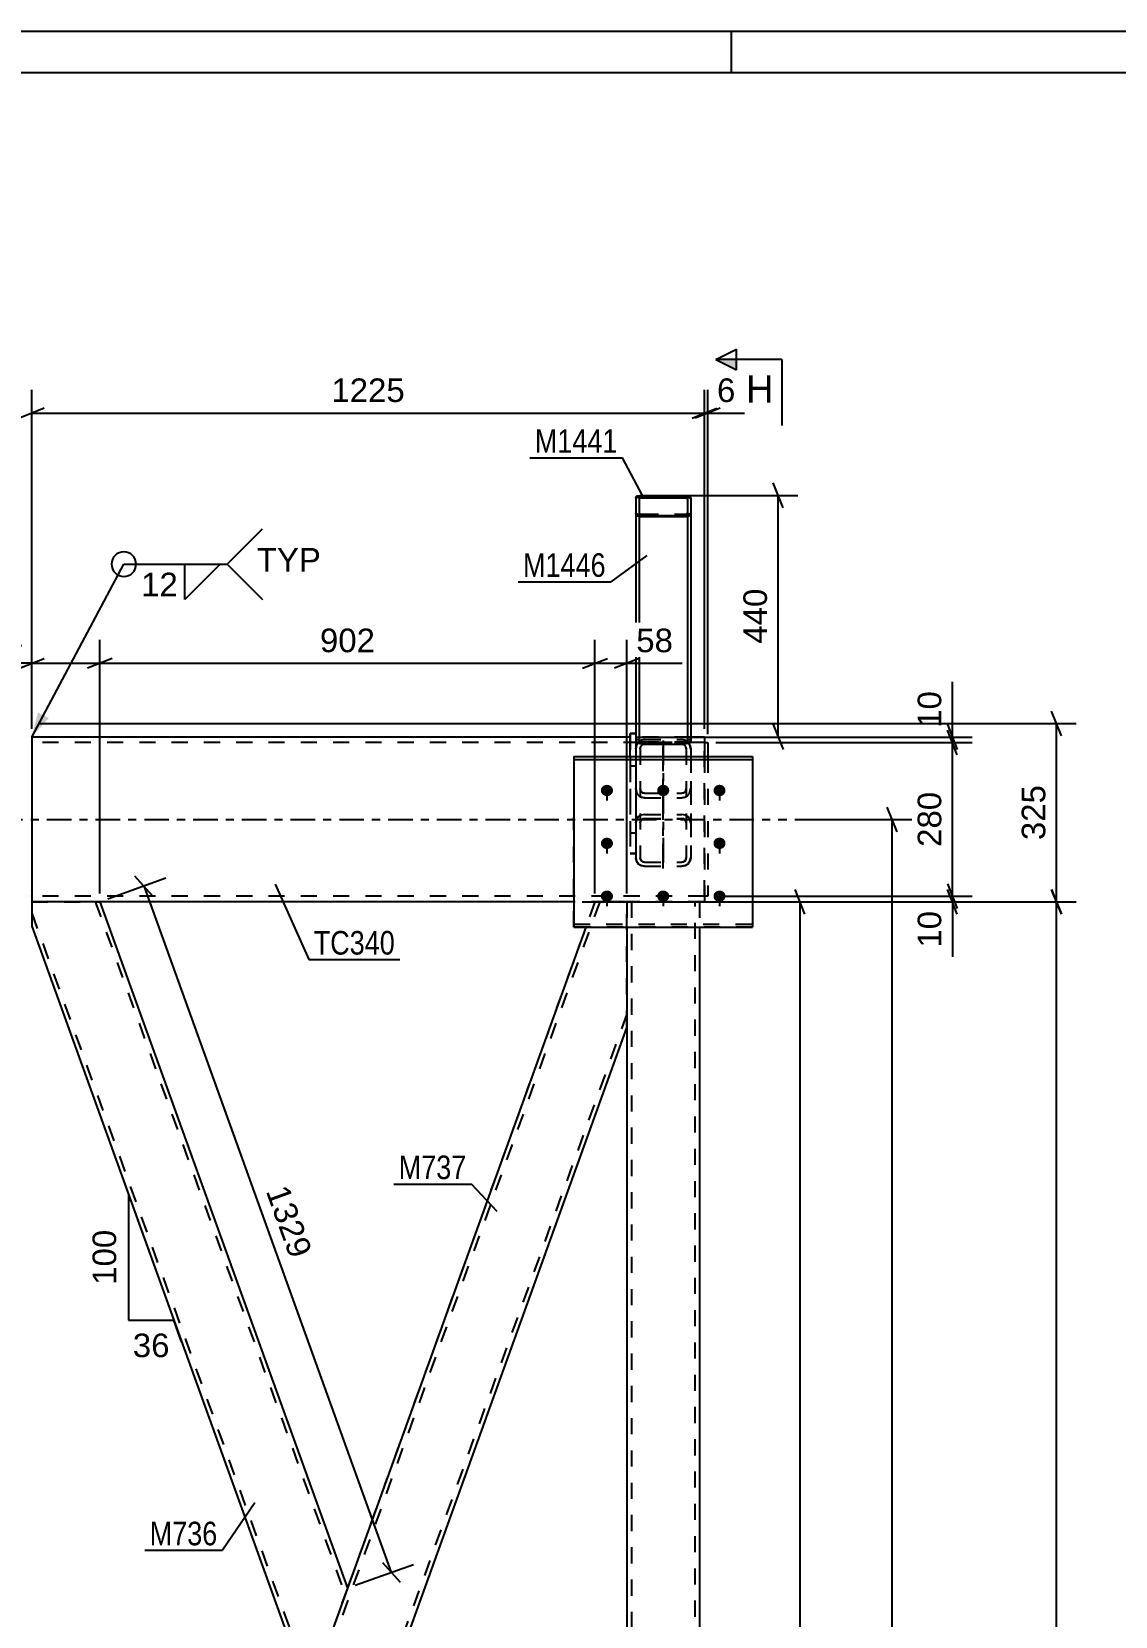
# Model space of a CAD drawing. Header units: millimetres. Extents: x -384 to 457, y -61 to 533.
# Drawn here: x -257.8 to -126.2, y 340.6 to 533 of the extents above; entities that cross this region are included whole.
import ezdxf

# ---------------------------------------------------------------- set-up
doc = ezdxf.new("R2010")
doc.units = ezdxf.units.MM
doc.linetypes.add('DXK_LINE_DOT2', pattern=[3.9198, 1.9599, -1.9599])
doc.linetypes.add('DXK_LINE_DOT3', pattern=[5.9187, 2.979, -0.9799, 0.9799, -0.9799])
doc.styles.add('Arial', font='ARIAL.TTF', dxfattribs={"height": 0.2})
doc.styles.add('Arial Narrow', font='ARIALN.TTF', dxfattribs={"height": 0.2})

# ---------------------------------------------------------------- blocks, each defined once
blk = doc.blocks.new('Unknown-284935728-1133')
at = {"color": 5, "linetype": 'Continuous'}
for p, q in [((457.19, 533.03), (-383.81, 533.03)), ((-172.81, 528.03), (-172.81, 533.03)), ((452.19, 528.03), (-378.81, 528.03))]:
    blk.add_line(p, q, dxfattribs=at)
blk = doc.blocks.new('Part-284935728-4970 - 4846')
at = {"color": 2, "linetype": 'Continuous'}
for p, q in [((-185.09, 445), (-185.09, 447.78)), ((-185.09, 447.78), (-184.42, 447.78)), ((-184.42, 447.51), (-184.42, 445))]:
    blk.add_line(p, q, dxfattribs=at)
at = {"color": 7, "linetype": 'DXK_LINE_DOT2'}
for p, q in [((-184.42, 447.78), (-184.42, 445.94)), ((-185.09, 445), (-185.09, 433.21)), ((-184.42, 445), (-184.42, 433.21)), ((-185.09, 443.86), (-184.42, 443.86)), ((-185.09, 435.72), (-184.42, 435.72)), ((-185.09, 433.21), (-184.42, 433.21))]:
    blk.add_line(p, q, dxfattribs=at)
blk = doc.blocks.new('Bolt-284935728-4870 - 4846')
at = {"color": 1, "linetype": 'DXK_LINE_DOT2'}
for p, q in [((-187.92, 435.12), (-187.92, 433.23)), ((-174.25, 435.12), (-174.25, 433.23)), ((-187.92, 428.7), (-187.92, 426.81)), ((-181.09, 428.7), (-181.09, 426.81)), ((-174.25, 428.7), (-174.25, 426.81))]:
    blk.add_line(p, q, dxfattribs=at)
blk = doc.blocks.new('Bolt-284935728-4871 - 4846')
at = {"linetype": 'Continuous'}
for points in [[(-187.92, 441.57), (-187.77, 441.55), (-187.62, 441.51), (-187.49, 441.44), (-187.38, 441.34), (-187.29, 441.22), (-187.22, 441.09), (-187.19, 440.95), (-187.19, 440.81), (-187.22, 440.67), (-187.29, 440.54), (-187.38, 440.42), (-187.49, 440.32), (-187.62, 440.25), (-187.77, 440.21), (-187.92, 440.19), (-188.07, 440.21), (-188.22, 440.25), (-188.35, 440.32), (-188.47, 440.42), (-188.56, 440.54), (-188.62, 440.67), (-188.65, 440.81), (-188.65, 440.95), (-188.62, 441.09), (-188.56, 441.22), (-188.47, 441.34), (-188.35, 441.44), (-188.22, 441.51), (-188.07, 441.55)], [(-181.09, 441.57), (-180.94, 441.55), (-180.79, 441.51), (-180.66, 441.44), (-180.54, 441.34), (-180.45, 441.22), (-180.39, 441.09), (-180.36, 440.95), (-180.36, 440.81), (-180.39, 440.67), (-180.45, 440.54), (-180.54, 440.42), (-180.66, 440.32), (-180.79, 440.25), (-180.94, 440.21), (-181.09, 440.19), (-181.24, 440.21), (-181.39, 440.25), (-181.52, 440.32), (-181.63, 440.42), (-181.72, 440.54), (-181.79, 440.67), (-181.82, 440.81), (-181.82, 440.95), (-181.79, 441.09), (-181.72, 441.22), (-181.63, 441.34), (-181.52, 441.44), (-181.39, 441.51), (-181.24, 441.55)], [(-174.25, 441.57), (-174.1, 441.55), (-173.96, 441.51), (-173.82, 441.44), (-173.71, 441.34), (-173.62, 441.22), (-173.56, 441.09), (-173.53, 440.95), (-173.53, 440.81), (-173.56, 440.67), (-173.62, 440.54), (-173.71, 440.42), (-173.82, 440.32), (-173.96, 440.25), (-174.1, 440.21), (-174.25, 440.19), (-174.41, 440.21), (-174.55, 440.25), (-174.69, 440.32), (-174.8, 440.42), (-174.89, 440.54), (-174.95, 440.67), (-174.98, 440.81), (-174.98, 440.95), (-174.95, 441.09), (-174.89, 441.22), (-174.8, 441.34), (-174.69, 441.44), (-174.55, 441.51), (-174.41, 441.55)], [(-187.92, 435.15), (-187.77, 435.13), (-187.62, 435.09), (-187.49, 435.02), (-187.38, 434.92), (-187.29, 434.8), (-187.22, 434.67), (-187.19, 434.53), (-187.19, 434.39), (-187.22, 434.25), (-187.29, 434.11), (-187.38, 434), (-187.49, 433.9), (-187.62, 433.83), (-187.77, 433.78), (-187.92, 433.77), (-188.07, 433.78), (-188.22, 433.83), (-188.35, 433.9), (-188.47, 434), (-188.56, 434.11), (-188.62, 434.25), (-188.65, 434.39), (-188.65, 434.53), (-188.62, 434.67), (-188.56, 434.8), (-188.47, 434.92), (-188.35, 435.02), (-188.22, 435.09), (-188.07, 435.13)], [(-174.25, 435.15), (-174.1, 435.13), (-173.96, 435.09), (-173.82, 435.02), (-173.71, 434.92), (-173.62, 434.8), (-173.56, 434.67), (-173.53, 434.53), (-173.53, 434.39), (-173.56, 434.25), (-173.62, 434.11), (-173.71, 434), (-173.82, 433.9), (-173.96, 433.83), (-174.1, 433.78), (-174.25, 433.77), (-174.41, 433.78), (-174.55, 433.83), (-174.69, 433.9), (-174.8, 434), (-174.89, 434.11), (-174.95, 434.25), (-174.98, 434.39), (-174.98, 434.53), (-174.95, 434.67), (-174.89, 434.8), (-174.8, 434.92), (-174.69, 435.02), (-174.55, 435.09), (-174.41, 435.13)], [(-187.92, 428.73), (-187.77, 428.71), (-187.62, 428.67), (-187.49, 428.59), (-187.38, 428.5), (-187.29, 428.38), (-187.22, 428.25), (-187.19, 428.11), (-187.19, 427.97), (-187.22, 427.82), (-187.29, 427.69), (-187.38, 427.58), (-187.49, 427.48), (-187.62, 427.41), (-187.77, 427.36), (-187.92, 427.35), (-188.07, 427.36), (-188.22, 427.41), (-188.35, 427.48), (-188.47, 427.58), (-188.56, 427.69), (-188.62, 427.82), (-188.65, 427.97), (-188.65, 428.11), (-188.62, 428.25), (-188.56, 428.38), (-188.47, 428.5), (-188.35, 428.59), (-188.22, 428.67), (-188.07, 428.71)], [(-181.09, 428.73), (-180.94, 428.71), (-180.79, 428.67), (-180.66, 428.59), (-180.54, 428.5), (-180.45, 428.38), (-180.39, 428.25), (-180.36, 428.11), (-180.36, 427.97), (-180.39, 427.82), (-180.45, 427.69), (-180.54, 427.58), (-180.66, 427.48), (-180.79, 427.41), (-180.94, 427.36), (-181.09, 427.35), (-181.24, 427.36), (-181.39, 427.41), (-181.52, 427.48), (-181.63, 427.58), (-181.72, 427.69), (-181.79, 427.82), (-181.82, 427.97), (-181.82, 428.11), (-181.79, 428.25), (-181.72, 428.38), (-181.63, 428.5), (-181.52, 428.59), (-181.39, 428.67), (-181.24, 428.71)], [(-174.25, 428.73), (-174.1, 428.71), (-173.96, 428.67), (-173.82, 428.59), (-173.71, 428.5), (-173.62, 428.38), (-173.56, 428.25), (-173.53, 428.11), (-173.53, 427.97), (-173.56, 427.82), (-173.62, 427.69), (-173.71, 427.58), (-173.82, 427.48), (-173.96, 427.41), (-174.1, 427.36), (-174.25, 427.35), (-174.41, 427.36), (-174.55, 427.41), (-174.69, 427.48), (-174.8, 427.58), (-174.89, 427.69), (-174.95, 427.82), (-174.98, 427.97), (-174.98, 428.11), (-174.95, 428.25), (-174.89, 428.38), (-174.8, 428.5), (-174.69, 428.59), (-174.55, 428.67), (-174.41, 428.71)]]:
    blk.add_hatch(color=1, dxfattribs=at).paths.add_polyline_path(points)
at = {"color": 1, "linetype": 'Continuous'}
for p, q in [((-187.92, 441.54), (-187.92, 439.65)), ((-181.09, 441.54), (-181.09, 439.65)), ((-174.25, 441.54), (-174.25, 439.65)), ((-187.92, 435.12), (-187.92, 433.23)), ((-174.25, 435.12), (-174.25, 433.23)), ((-187.92, 428.7), (-187.92, 426.81)), ((-181.09, 428.7), (-181.09, 426.81)), ((-174.25, 428.7), (-174.25, 426.81))]:
    blk.add_line(p, q, dxfattribs=at)
blk = doc.blocks.new('Part-284935728-4914 - 4846')
at = {"color": 2, "linetype": 'Continuous'}
for p, q in [((-176.09, 446.7), (-175.69, 446.7)), ((-175.69, 446.7), (-175.69, 445))]:
    blk.add_line(p, q, dxfattribs=at)
at = {"color": 7, "linetype": 'DXK_LINE_DOT2'}
for p, q in [((-176.09, 428.03), (-176.09, 446.7)), ((-175.69, 445), (-175.69, 428.03)), ((-175.69, 428.03), (-176.09, 428.03))]:
    blk.add_line(p, q, dxfattribs=at)
blk = doc.blocks.new('Part-284935728-4920 - 4846')
at = {"color": 7, "linetype": 'DXK_LINE_DOT2'}
for p, q in [((-188.8, 427.37), (-257.75, 236.1)), ((-189.37, 427.37), (-224.1, 331.03)), ((-185.49, 427.37), (-189.37, 427.37)), ((-185.49, 427.37), (-185.49, 424.28)), ((-185.49, 413.76), (-250.04, 234.7)), ((-219.42, 344.01), (-224.1, 331.03))]:
    blk.add_line(p, q, dxfattribs=at)
at = {"color": 2, "linetype": 'Continuous'}
for p, q in [((-190.48, 424.28), (-219.42, 344.01)), ((-185.49, 424.28), (-185.49, 412.19)), ((-185.49, 412.19), (-214.74, 331.03))]:
    blk.add_line(p, q, dxfattribs=at)
blk = doc.blocks.new('Part-284935728-4930 - 4846')
at = {"color": 2, "linetype": 'Continuous'}
for p, q in [((-184.36, 476.39), (-184.42, 476.28)), ((-184.42, 476.28), (-184.42, 447.51)), ((-184.19, 476.48), (-184.36, 476.39)), ((-183.93, 476.55), (-184.19, 476.48)), ((-184.02, 476.28), (-183.99, 476.33)), ((-184.02, 476.28), (-184.02, 474.43)), ((-183.99, 476.33), (-183.9, 476.38)), ((-183.62, 476.57), (-183.93, 476.55)), ((-183.9, 476.38), (-183.77, 476.41)), ((-183.77, 476.41), (-183.62, 476.42)), ((-183.62, 476.57), (-178.55, 476.57)), ((-183.62, 476.42), (-178.55, 476.42)), ((-178.25, 476.55), (-178.55, 476.57)), ((-178.55, 476.42), (-178.4, 476.41)), ((-178.4, 476.41), (-178.27, 476.38)), ((-178.27, 476.38), (-178.19, 476.33)), ((-177.99, 476.48), (-178.25, 476.55)), ((-178.19, 476.33), (-178.15, 476.28)), ((-178.15, 476.28), (-178.15, 474.43)), ((-177.82, 476.39), (-177.99, 476.48)), ((-177.75, 476.28), (-177.82, 476.39)), ((-177.75, 476.28), (-177.75, 446.8)), ((-184.42, 474.43), (-184.36, 474.32)), ((-184.36, 474.32), (-184.19, 474.23)), ((-184.19, 474.23), (-183.93, 474.16)), ((-183.99, 474.38), (-184.02, 474.43)), ((-183.9, 474.33), (-183.99, 474.38)), ((-183.93, 474.16), (-183.62, 474.14)), ((-183.77, 474.3), (-183.9, 474.33)), ((-183.62, 474.29), (-183.77, 474.3)), ((-183.62, 474.29), (-178.55, 474.29)), ((-183.62, 474.14), (-178.55, 474.14)), ((-178.4, 474.3), (-178.55, 474.29)), ((-178.55, 474.14), (-178.25, 474.16)), ((-178.27, 474.33), (-178.4, 474.3)), ((-178.19, 474.38), (-178.27, 474.33)), ((-178.25, 474.16), (-177.99, 474.23)), ((-178.15, 474.43), (-178.19, 474.38)), ((-177.99, 474.23), (-177.82, 474.32)), ((-177.82, 474.32), (-177.75, 474.43)), ((-184.36, 446.69), (-184.42, 446.8)), ((-184.19, 446.6), (-184.36, 446.69)), ((-183.93, 446.53), (-184.19, 446.6)), ((-183.62, 446.51), (-183.93, 446.53)), ((-183.62, 446.51), (-178.55, 446.51)), ((-178.25, 446.53), (-178.55, 446.51)), ((-177.99, 446.6), (-178.25, 446.53)), ((-177.82, 446.69), (-177.99, 446.6)), ((-177.75, 446.8), (-177.82, 446.69))]:
    blk.add_line(p, q, dxfattribs=at)
at = {"color": 7, "linetype": 'DXK_LINE_DOT2'}
for p, q in [((-184.02, 474.43), (-184.02, 446.8)), ((-178.15, 474.43), (-178.15, 446.8)), ((-184.42, 447.51), (-184.42, 446.8)), ((-177.75, 447.37), (-184.42, 447.37)), ((-184.42, 447.08), (-184.02, 447.08)), ((-184.02, 446.8), (-183.99, 446.75)), ((-183.99, 446.75), (-183.9, 446.7)), ((-183.9, 446.7), (-183.77, 446.67)), ((-183.77, 446.67), (-183.62, 446.66)), ((-183.62, 446.66), (-178.55, 446.66)), ((-178.55, 446.66), (-178.4, 446.67)), ((-178.4, 446.67), (-178.27, 446.7)), ((-178.27, 446.7), (-178.19, 446.75)), ((-178.19, 446.75), (-178.15, 446.8)), ((-178.15, 447.08), (-177.75, 447.08))]:
    blk.add_line(p, q, dxfattribs=at)
blk = doc.blocks.new('Part-284935728-4963 - 4846')
at = {"color": 2, "linetype": 'Continuous'}
for p, q in [((-184.42, 476.43), (-184.36, 476.54)), ((-184.42, 476.43), (-184.42, 476.28)), ((-184.36, 476.54), (-184.19, 476.64)), ((-184.19, 476.64), (-183.93, 476.7)), ((-183.93, 476.7), (-183.62, 476.72)), ((-183.62, 476.72), (-178.55, 476.72)), ((-178.55, 476.72), (-178.25, 476.7)), ((-178.25, 476.7), (-177.99, 476.64)), ((-177.99, 476.64), (-177.82, 476.54)), ((-177.82, 476.54), (-177.75, 476.43)), ((-177.75, 476.43), (-177.75, 476.28))]:
    blk.add_line(p, q, dxfattribs=at)
at = {"color": 7, "linetype": 'DXK_LINE_DOT2'}
for p, q in [((-184.42, 476.28), (-184.42, 446.92)), ((-183.99, 476.49), (-184.02, 476.43)), ((-184.02, 476.43), (-184.02, 446.92)), ((-183.9, 476.53), (-183.99, 476.49)), ((-183.77, 476.56), (-183.9, 476.53)), ((-183.62, 476.58), (-183.77, 476.56)), ((-183.62, 476.58), (-178.55, 476.58)), ((-178.4, 476.56), (-178.55, 476.58)), ((-178.27, 476.53), (-178.4, 476.56)), ((-178.19, 476.49), (-178.27, 476.53)), ((-178.15, 476.43), (-178.19, 476.49)), ((-178.15, 476.43), (-178.15, 446.92)), ((-177.75, 476.28), (-177.75, 446.92)), ((-184.36, 474.47), (-184.42, 474.59)), ((-184.19, 474.38), (-184.36, 474.47)), ((-183.93, 474.32), (-184.19, 474.38)), ((-184.02, 474.59), (-183.99, 474.53)), ((-183.99, 474.53), (-183.9, 474.48)), ((-183.62, 474.29), (-183.93, 474.32)), ((-183.9, 474.48), (-183.77, 474.45)), ((-183.77, 474.45), (-183.62, 474.44)), ((-183.62, 474.44), (-178.55, 474.44)), ((-183.62, 474.29), (-178.55, 474.29)), ((-178.55, 474.44), (-178.4, 474.45)), ((-178.25, 474.32), (-178.55, 474.29)), ((-178.4, 474.45), (-178.27, 474.48)), ((-178.27, 474.48), (-178.19, 474.53)), ((-177.99, 474.38), (-178.25, 474.32)), ((-178.19, 474.53), (-178.15, 474.59)), ((-177.82, 474.47), (-177.99, 474.38)), ((-177.75, 474.59), (-177.82, 474.47)), ((-177.75, 447.37), (-184.42, 447.37)), ((-184.42, 447.07), (-184.02, 447.07)), ((-184.42, 446.92), (-184.36, 446.81)), ((-184.36, 446.81), (-184.19, 446.71)), ((-184.19, 446.71), (-183.93, 446.65)), ((-183.99, 446.86), (-184.02, 446.92)), ((-183.9, 446.81), (-183.99, 446.86)), ((-183.93, 446.65), (-183.62, 446.63)), ((-183.77, 446.78), (-183.9, 446.81)), ((-183.62, 446.77), (-183.77, 446.78)), ((-183.62, 446.77), (-178.55, 446.77)), ((-183.62, 446.63), (-178.55, 446.63)), ((-178.4, 446.78), (-178.55, 446.77)), ((-178.55, 446.63), (-178.25, 446.65)), ((-178.27, 446.81), (-178.4, 446.78)), ((-178.19, 446.86), (-178.27, 446.81)), ((-178.25, 446.65), (-177.99, 446.71)), ((-178.15, 446.92), (-178.19, 446.86)), ((-178.15, 447.07), (-177.75, 447.07)), ((-177.99, 446.71), (-177.82, 446.81)), ((-177.82, 446.81), (-177.75, 446.92))]:
    blk.add_line(p, q, dxfattribs=at)
blk = doc.blocks.new('Part-284935728-5001 - 4846')
at = {"color": 7, "linetype": 'DXK_LINE_DOT2'}
for p, q in [((-184.42, 447.78), (-185.09, 447.78)), ((-185.09, 447.78), (-185.09, 433.21)), ((-184.42, 447.78), (-184.42, 433.21)), ((-185.09, 443.86), (-184.42, 443.86)), ((-185.09, 435.72), (-184.42, 435.72)), ((-184.42, 433.21), (-185.09, 433.21))]:
    blk.add_line(p, q, dxfattribs=at)
blk = doc.blocks.new('Part-284935728-5015 - 4846')
at = {"color": 7, "linetype": 'DXK_LINE_DOT2'}
for p, q in [((-183.35, 447.08), (-183.76, 446.99)), ((-183.56, 446.47), (-183.35, 446.51)), ((-183.35, 447.08), (-178.82, 447.08)), ((-183.35, 446.51), (-178.82, 446.51)), ((-178.41, 446.99), (-178.82, 447.08)), ((-178.82, 446.51), (-178.62, 446.47)), ((-184.34, 446.38), (-184.42, 445.94)), ((-184.42, 445.94), (-184.42, 432.69)), ((-183.89, 445.94), (-183.85, 446.16)), ((-183.89, 445.94), (-183.89, 432.69)), ((-178.33, 446.16), (-178.29, 445.94)), ((-178.29, 445.94), (-178.29, 432.69)), ((-177.75, 445.94), (-177.84, 446.38)), ((-177.75, 445.94), (-177.75, 432.69)), ((-184.42, 441.12), (-184.34, 440.68)), ((-183.85, 440.9), (-183.89, 441.12)), ((-178.29, 441.12), (-178.33, 440.9)), ((-177.84, 440.68), (-177.75, 441.12)), ((-183.76, 440.07), (-183.35, 439.98)), ((-183.35, 440.55), (-183.56, 440.59)), ((-183.35, 440.55), (-178.82, 440.55)), ((-183.35, 439.98), (-178.82, 439.98)), ((-178.62, 440.59), (-178.82, 440.55)), ((-178.82, 439.98), (-178.44, 440.06)), ((-178.44, 440.06), (-178.41, 440.07)), ((-184.42, 436.95), (-184.34, 437.34)), ((-184.34, 437.34), (-184.11, 437.66)), ((-183.85, 437.15), (-183.89, 436.95)), ((-183.73, 437.31), (-183.85, 437.15)), ((-183.56, 437.42), (-183.73, 437.31)), ((-183.35, 437.46), (-183.56, 437.42)), ((-183.35, 437.46), (-178.82, 437.46)), ((-178.62, 437.42), (-178.82, 437.46)), ((-178.44, 437.31), (-178.62, 437.42)), ((-178.33, 437.15), (-178.44, 437.31)), ((-178.29, 436.95), (-178.33, 437.15)), ((-178.07, 437.66), (-177.84, 437.34)), ((-177.84, 437.34), (-177.75, 436.95)), ((-184.34, 432.31), (-184.42, 432.69)), ((-184.11, 431.99), (-184.34, 432.31)), ((-183.76, 431.77), (-184.11, 431.99)), ((-183.89, 432.69), (-183.85, 432.5)), ((-183.85, 432.5), (-183.73, 432.34)), ((-183.35, 431.69), (-183.76, 431.77)), ((-183.73, 432.34), (-183.56, 432.23)), ((-183.56, 432.23), (-183.35, 432.19)), ((-183.35, 432.19), (-178.82, 432.19)), ((-183.35, 431.69), (-178.82, 431.69)), ((-178.82, 432.19), (-178.62, 432.23)), ((-178.41, 431.77), (-178.82, 431.69)), ((-178.62, 432.23), (-178.44, 432.34)), ((-178.44, 432.34), (-178.33, 432.5)), ((-178.07, 431.99), (-178.41, 431.77)), ((-178.33, 432.5), (-178.29, 432.69)), ((-177.84, 432.31), (-178.07, 431.99)), ((-177.75, 432.69), (-177.84, 432.31))]:
    blk.add_line(p, q, dxfattribs=at)
at = {"color": 7, "linetype": 'DXK_LINE_DOT3'}
blk.add_line((-181.09, 431.4), (-181.09, 446.95), dxfattribs=at)
at = {"color": 7, "linetype": 'DXK_LINE_DOT2'}
for centre, radius, start, end in [((-183.31, 445.98), 1.1, 114.32, 159.2417), ((-183.33, 445.96), 0.552, 114.32, 159.2417), ((-178.84, 445.96), 0.552, 20.7583, 65.68), ((-178.87, 445.98), 1.1, 20.7583, 65.68), ((-183.31, 441.07), 1.1, 200.7583, 245.68), ((-183.33, 441.1), 0.552, 200.7583, 245.68), ((-178.84, 441.1), 0.552, 294.32, 339.2417), ((-178.87, 441.07), 1.1, 294.32, 339.2417)]:
    blk.add_arc(centre, radius, start, end, dxfattribs=at)
blk = doc.blocks.new('Part-284935728-5017 - 4846')
at = {"color": 7, "linetype": 'DXK_LINE_DOT2'}
for p, q in [((-191.92, 424.28), (-191.92, 437.65)), ((-170.25, 437.65), (-170.25, 424.28)), ((-191.92, 424.64), (-170.25, 424.64)), ((-170.25, 424.28), (-191.92, 424.28))]:
    blk.add_line(p, q, dxfattribs=at)
blk = doc.blocks.new('Part-284935728-5022 - 4846')
at = {"color": 2, "linetype": 'Continuous'}
for p, q in [((-257.75, 427.37), (-257.75, 424.39)), ((-249.47, 427.37), (-219.42, 344.01)), ((-257.75, 424.39), (-224.1, 331.03)), ((-219.42, 344.01), (-219.99, 342.43)), ((-219.99, 342.43), (-224.1, 331.03))]:
    blk.add_line(p, q, dxfattribs=at)
at = {"color": 7, "linetype": 'DXK_LINE_DOT2'}
for p, q in [((-257.69, 427.37), (-257.75, 427.37)), ((-257.75, 427.37), (-249.47, 427.37)), ((-250.04, 427.37), (-219.7, 343.22)), ((-257.75, 425.97), (-223.81, 331.82)), ((-219.46, 343.89), (-219.99, 342.43)), ((-223.81, 331.82), (-223.79, 331.88))]:
    blk.add_line(p, q, dxfattribs=at)
blk = doc.blocks.new('Part-284935728-5027 - 4846')
at = {"color": 7, "linetype": 'DXK_LINE_DOT2'}
for p, q in [((-185.49, 412.19), (-185.49, 427.37)), ((-185.49, 427.37), (-176.69, 427.37)), ((-184.95, 427.37), (-184.95, 234.7)), ((-177.22, 234.7), (-177.22, 427.37)), ((-176.69, 427.37), (-176.69, 424.28))]:
    blk.add_line(p, q, dxfattribs=at)
at = {"color": 2, "linetype": 'Continuous'}
for p, q in [((-176.69, 424.28), (-176.69, 234.7)), ((-185.49, 412.19), (-185.49, 249.88))]:
    blk.add_line(p, q, dxfattribs=at)
blk = doc.blocks.new('Part-284935728-5030 - 4846')
at = {"color": 7, "linetype": 'DXK_LINE_DOT2'}
for p, q in [((-183.76, 446.99), (-183.62, 447.02)), ((-183.62, 447.02), (-183.35, 447.08)), ((-183.35, 446.51), (-183.56, 446.47)), ((-183.35, 447.08), (-178.82, 447.08)), ((-183.35, 446.51), (-178.82, 446.51)), ((-178.82, 447.08), (-178.41, 446.99)), ((-178.62, 446.47), (-178.82, 446.51)), ((-184.42, 445.94), (-184.42, 432.69)), ((-183.85, 446.16), (-183.89, 445.94)), ((-183.89, 445.94), (-183.89, 432.69)), ((-178.29, 445.94), (-178.33, 446.16)), ((-178.29, 445.94), (-178.29, 432.69)), ((-177.75, 445), (-177.75, 432.69)), ((-184.34, 440.68), (-184.42, 441.12)), ((-183.89, 441.12), (-183.85, 440.9)), ((-178.33, 440.9), (-178.29, 441.12)), ((-177.75, 441.12), (-177.84, 440.68)), ((-183.35, 439.98), (-183.76, 440.07)), ((-183.56, 440.59), (-183.35, 440.55)), ((-183.35, 440.55), (-178.82, 440.55)), ((-183.35, 439.98), (-178.82, 439.98)), ((-178.82, 440.55), (-178.62, 440.59)), ((-178.41, 440.07), (-178.82, 439.98)), ((-184.34, 437.34), (-184.42, 436.95)), ((-184.11, 437.66), (-184.34, 437.34)), ((-183.76, 437.88), (-184.11, 437.66)), ((-183.89, 436.95), (-183.85, 437.15)), ((-183.85, 437.15), (-183.73, 437.31)), ((-183.35, 437.96), (-183.76, 437.88)), ((-183.73, 437.31), (-183.56, 437.42)), ((-183.56, 437.42), (-183.35, 437.45)), ((-183.35, 437.96), (-178.82, 437.96)), ((-183.35, 437.45), (-178.82, 437.45)), ((-178.41, 437.88), (-178.82, 437.96)), ((-178.82, 437.45), (-178.62, 437.42)), ((-178.62, 437.42), (-178.44, 437.31)), ((-178.44, 437.31), (-178.33, 437.15)), ((-178.07, 437.66), (-178.41, 437.88)), ((-178.33, 437.15), (-178.29, 436.95)), ((-177.84, 437.34), (-178.07, 437.66)), ((-177.75, 436.95), (-177.84, 437.34)), ((-184.42, 432.69), (-184.34, 432.31)), ((-184.34, 432.31), (-184.11, 431.98)), ((-184.11, 431.98), (-183.76, 431.77)), ((-183.85, 432.5), (-183.89, 432.69)), ((-183.73, 432.34), (-183.85, 432.5)), ((-183.76, 431.77), (-183.35, 431.69)), ((-183.56, 432.23), (-183.73, 432.34)), ((-183.35, 432.19), (-183.56, 432.23)), ((-183.35, 432.19), (-178.82, 432.19)), ((-183.35, 431.69), (-178.82, 431.69)), ((-178.62, 432.23), (-178.82, 432.19)), ((-178.82, 431.69), (-178.41, 431.77)), ((-178.44, 432.34), (-178.62, 432.23)), ((-178.33, 432.5), (-178.44, 432.34)), ((-178.41, 431.77), (-178.07, 431.98)), ((-178.29, 432.69), (-178.33, 432.5)), ((-178.07, 431.98), (-177.84, 432.31)), ((-177.84, 432.31), (-177.75, 432.69))]:
    blk.add_line(p, q, dxfattribs=at)
at = {"color": 7, "linetype": 'DXK_LINE_DOT3'}
blk.add_line((-181.09, 446.95), (-181.09, 431.4), dxfattribs=at)
at = {"color": 2, "linetype": 'Continuous'}
for p, q in [((-184.42, 445.94), (-184.34, 446.38)), ((-177.84, 446.38), (-177.75, 445.94)), ((-177.75, 445.94), (-177.75, 445))]:
    blk.add_line(p, q, dxfattribs=at)
for centre, start, end in [((-183.31, 445.98), 145.195, 159.2417), ((-178.87, 445.98), 20.7583, 34.805)]:
    blk.add_arc(centre, 1.1, start, end, dxfattribs=at)
at = {"color": 7, "linetype": 'DXK_LINE_DOT2'}
for centre, radius, start, end in [((-183.31, 445.98), 1.1, 114.32, 145.195), ((-183.33, 445.96), 0.552, 114.32, 159.2417), ((-178.84, 445.96), 0.552, 20.7583, 65.68), ((-178.87, 445.98), 1.1, 34.805, 65.68), ((-183.31, 441.07), 1.1, 200.7583, 245.68), ((-183.33, 441.1), 0.552, 200.7583, 245.68), ((-178.84, 441.1), 0.552, 294.32, 339.2417), ((-178.87, 441.07), 1.1, 294.32, 339.2417)]:
    blk.add_arc(centre, radius, start, end, dxfattribs=at)
blk = doc.blocks.new('Part-284935728-5042 - 4846')
at = {"color": 2, "linetype": 'Continuous'}
for p, q in [((-191.92, 445), (-170.25, 445)), ((-191.92, 445), (-191.92, 424.28)), ((-191.92, 444.64), (-170.25, 444.64)), ((-170.25, 445), (-170.25, 424.28)), ((-191.92, 424.28), (-170.25, 424.28))]:
    blk.add_line(p, q, dxfattribs=at)
at = {"color": 7, "linetype": 'DXK_LINE_DOT2'}
blk.add_line((-191.92, 424.64), (-170.25, 424.64), dxfattribs=at)
blk = doc.blocks.new('Part-284935728-5052 - 4846')
at = {"color": 2, "linetype": 'Continuous'}
for p, q in [((-257.75, 447.37), (-257.75, 427.37)), ((-185.09, 447.37), (-257.75, 447.37)), ((-176.09, 447.37), (-177.75, 447.37)), ((-176.09, 447.37), (-176.09, 446.03)), ((-176.09, 446.03), (-176.09, 445)), ((-191.92, 427.37), (-257.75, 427.37))]:
    blk.add_line(p, q, dxfattribs=at)
at = {"color": 7, "linetype": 'DXK_LINE_DOT2'}
for p, q in [((-176.09, 446.7), (-257.75, 446.7)), ((-177.75, 447.37), (-185.09, 447.37)), ((-176.09, 447.26), (-176.09, 446.03)), ((-176.09, 445), (-176.09, 427.37)), ((-257.75, 428.03), (-257.75, 428.08)), ((-176.09, 428.03), (-257.75, 428.03)), ((-176.09, 427.37), (-191.92, 427.37)), ((-176.09, 428.03), (-176.09, 428.08))]:
    blk.add_line(p, q, dxfattribs=at)
at = {"color": 7, "linetype": 'DXK_LINE_DOT3'}
blk.add_line((-267.75, 437.37), (-166.09, 437.37), dxfattribs=at)
blk = doc.blocks.new('StraightDimension-284935728-21983 - 4846')
at = {"color": 7, "linetype": 'Continuous'}
for p, q in [((-257.75, 448.37), (-257.75, 489.55)), ((-176.09, 448.37), (-176.09, 489.55)), ((-256.25, 487.3), (-259.25, 486.1)), ((-177.59, 486.1), (-174.59, 487.3)), ((-257.75, 486.7), (-176.09, 486.7))]:
    blk.add_line(p, q, dxfattribs=at)
at = {"color": 0}
blk.add_wipeout([(-211.87, 487.45), (-211.87, 491.65), (-221.97, 491.65), (-221.97, 487.45)], dxfattribs=at)
at = {"color": 3, "style": 'Arial'}
blk.add_text('1225', height=2.865, dxfattribs=at).set_placement((-221.37, 488.05))
blk = doc.blocks.new('StraightDimension-284935728-21917 - 4846')
at = {"color": 7, "linetype": 'Continuous'}
for p, q in [((-190.92, 427.37), (-130.95, 427.37)), ((-132.75, 425.87), (-133.95, 428.87)), ((-133.35, 214.7), (-133.35, 427.37))]:
    blk.add_line(p, q, dxfattribs=at)
blk = doc.blocks.new('StraightDimension-284935728-21982 - 4846')
at = {"color": 7, "linetype": 'Continuous'}
for p, q in [((-176.09, 448.37), (-176.09, 489.55)), ((-175.69, 447.7), (-175.69, 489.55)), ((-177.59, 486.1), (-174.59, 487.3)), ((-174.19, 487.3), (-177.19, 486.1)), ((-176.09, 486.7), (-175.69, 486.7))]:
    blk.add_line(p, q, dxfattribs=at)
at = {"color": 0}
blk.add_wipeout([(-171.74, 487.45), (-171.74, 491.65), (-175.16, 491.65), (-175.16, 487.45)], dxfattribs=at)
at = {"color": 7, "linetype": 'Continuous'}
blk.add_line((-175.69, 486.7), (-171.21, 486.7), dxfattribs=at)
blk.add_line((-175.69, 486.7), (-171.21, 486.7), dxfattribs=at)
at = {"color": 3, "style": 'Arial'}
blk.add_text('6', height=2.87, dxfattribs=at).set_placement((-174.56, 488.05))
blk = doc.blocks.new('StraightDimension-284935728-5185 - 4846')
at = {"color": 7, "linetype": 'Continuous'}
for p, q in [((-249.47, 428.37), (-249.47, 459.17)), ((-189.37, 428.37), (-189.37, 459.17)), ((-247.97, 456.92), (-250.97, 455.72)), ((-249.47, 456.32), (-189.37, 456.32)), ((-190.87, 455.72), (-187.87, 456.92))]:
    blk.add_line(p, q, dxfattribs=at)
at = {"color": 0}
blk.add_wipeout([(-215.48, 457.07), (-215.48, 461.27), (-223.36, 461.27), (-223.36, 457.07)], dxfattribs=at)
at = {"color": 3, "style": 'Arial'}
blk.add_text('902', height=2.865, dxfattribs=at).set_placement((-222.76, 457.67))
blk = doc.blocks.new('StraightDimension-284935728-5172 - 4846')
at = {"color": 7, "linetype": 'Continuous'}
for p, q in [((-189.37, 428.37), (-189.37, 459.17)), ((-185.49, 428.37), (-185.49, 459.17)), ((-190.87, 455.72), (-187.87, 456.92)), ((-189.37, 456.32), (-185.49, 456.32)), ((-183.99, 456.92), (-186.99, 455.72))]:
    blk.add_line(p, q, dxfattribs=at)
at = {"color": 0}
blk.add_wipeout([(-179.32, 457.07), (-179.32, 461.27), (-184.96, 461.27), (-184.96, 457.07)], dxfattribs=at)
at = {"color": 7, "linetype": 'Continuous'}
blk.add_line((-185.49, 456.32), (-178.79, 456.32), dxfattribs=at)
blk.add_line((-185.49, 456.32), (-178.79, 456.32), dxfattribs=at)
at = {"color": 3, "style": 'Arial'}
blk.add_text('58', height=2.865, dxfattribs=at).set_placement((-184.36, 457.67))
blk = doc.blocks.new('StraightDimension-284935728-5201 - 4846')
at = {"color": 7, "linetype": 'Continuous'}
for p, q in [((-257.75, 448.37), (-257.75, 459.17)), ((-249.47, 428.37), (-249.47, 459.17)), ((-259.25, 455.72), (-256.25, 456.92)), ((-257.75, 456.32), (-249.47, 456.32)), ((-247.97, 456.92), (-250.97, 455.72))]:
    blk.add_line(p, q, dxfattribs=at)
at = {"color": 0}
blk.add_wipeout([(-258.28, 457.07), (-258.28, 461.27), (-266.15, 461.27), (-266.15, 457.07)], dxfattribs=at)
at = {"color": 7, "linetype": 'Continuous'}
blk.add_line((-257.75, 456.32), (-266.67, 456.32), dxfattribs=at)
blk.add_line((-257.75, 456.32), (-266.67, 456.32), dxfattribs=at)
at = {"color": 3, "style": 'Arial'}
blk.add_text('124', height=2.865, dxfattribs=at).set_placement((-265.55, 457.67))
blk = doc.blocks.new('StraightDimension-284935728-5275 - 4846')
at = {"color": 7, "linetype": 'Continuous'}
for p, q in [((-146.58, 448.87), (-145.38, 445.87)), ((-175.09, 447.37), (-143.58, 447.37)), ((-174.69, 446.7), (-143.58, 446.7)), ((-145.38, 445.2), (-146.58, 448.2)), ((-145.98, 446.7), (-145.98, 447.37))]:
    blk.add_line(p, q, dxfattribs=at)
at = {"color": 0}
blk.add_wipeout([(-146.73, 453.54), (-150.93, 453.54), (-150.93, 447.89), (-146.73, 447.89)], dxfattribs=at)
at = {"color": 7, "linetype": 'Continuous'}
blk.add_line((-145.98, 447.37), (-145.98, 454.06), dxfattribs=at)
blk.add_line((-145.98, 447.37), (-145.98, 454.06), dxfattribs=at)
at = {"color": 3, "style": 'Arial'}
blk.add_text('10', height=2.865, rotation=90.0002, dxfattribs=at).set_placement((-147.33, 448.49))
blk = doc.blocks.new('StraightDimension-284935728-5285 - 4846')
at = {"color": 7, "linetype": 'Continuous'}
for p, q in [((-174.69, 446.7), (-143.58, 446.7)), ((-145.38, 445.2), (-146.58, 448.2)), ((-145.98, 428.03), (-145.98, 446.7)), ((-146.58, 429.53), (-145.38, 426.53)), ((-174.69, 428.03), (-143.58, 428.03))]:
    blk.add_line(p, q, dxfattribs=at)
at = {"color": 0}
blk.add_wipeout([(-146.73, 441.3), (-150.93, 441.3), (-150.93, 433.43), (-146.73, 433.43)], dxfattribs=at)
at = {"color": 3, "style": 'Arial'}
blk.add_text('280', height=2.865, rotation=90.0002, dxfattribs=at).set_placement((-147.33, 434.03))
blk = doc.blocks.new('StraightDimension-284935728-5295 - 4846')
at = {"color": 7, "linetype": 'Continuous'}
for p, q in [((-146.58, 429.53), (-145.38, 426.53)), ((-175.09, 427.37), (-143.58, 427.37)), ((-174.69, 428.03), (-143.58, 428.03)), ((-145.38, 425.87), (-146.58, 428.87)), ((-145.98, 427.37), (-145.98, 428.03))]:
    blk.add_line(p, q, dxfattribs=at)
at = {"color": 0}
blk.add_wipeout([(-146.73, 426.84), (-150.93, 426.84), (-150.93, 421.19), (-146.73, 421.19)], dxfattribs=at)
at = {"color": 7, "linetype": 'Continuous'}
blk.add_line((-145.98, 427.37), (-145.98, 420.67), dxfattribs=at)
blk.add_line((-145.98, 427.37), (-145.98, 420.67), dxfattribs=at)
at = {"color": 3, "style": 'Arial'}
blk.add_text('10', height=2.865, rotation=90.0002, dxfattribs=at).set_placement((-147.33, 421.79))
blk = doc.blocks.new('AngleDimension-284935728-5331 - 4846')
at = {"color": 7, "linetype": 'Continuous'}
for p, q in [((-246, 391.8), (-240.51, 376.56)), ((-246, 391.8), (-246, 376.56)), ((-246, 376.56), (-240.51, 376.56)), ((-239.56, 373.93), (-240.51, 376.56))]:
    blk.add_line(p, q, dxfattribs=at)
at = {"color": 0}
for points in [[(-246.9, 388.12), (-251.1, 388.12), (-251.1, 380.25), (-246.9, 380.25)], [(-240.43, 371.46), (-240.43, 375.66), (-246.08, 375.66), (-246.08, 371.46)]]:
    blk.add_wipeout(points, dxfattribs=at)
at = {"color": 3, "style": 'Arial'}
blk.add_text('100', height=2.865, rotation=90.0002, dxfattribs=at).set_placement((-247.5, 380.85))
blk.add_text('36', height=2.865, dxfattribs=at).set_placement((-245.48, 372.06))
blk = doc.blocks.new('StraightDimension-284935728-5367 - 4846')
at = {"color": 7, "linetype": 'Continuous'}
for p, q in [((-248.53, 427.7), (-241.47, 430.25)), ((-243.08, 428.08), (-245.22, 430.49)), ((-244.15, 429.28), (-214.1, 345.92)), ((-218.48, 344.35), (-211.42, 346.89)), ((-215.17, 347.13), (-213.03, 344.72))]:
    blk.add_line(p, q, dxfattribs=at)
at = {"color": 0}
blk.add_wipeout([(-226.71, 383.11), (-222.76, 384.53), (-226.18, 394.03), (-230.13, 392.61)], dxfattribs=at)
at = {"color": 3, "style": 'Arial'}
blk.add_text('1329', height=2.865, rotation=-70.1759, dxfattribs=at).set_placement((-229.36, 392.25))
blk = doc.blocks.new('StraightDimension-284935728-5387 - 4846')
at = {"color": 7, "linetype": 'Continuous'}
for p, q in [((-175.69, 427.37), (-162.08, 427.37)), ((-163.88, 425.87), (-165.08, 428.87)), ((-164.48, 234.7), (-164.48, 427.37))]:
    blk.add_line(p, q, dxfattribs=at)
blk = doc.blocks.new('StraightDimension-284935728-5398 - 4846')
at = {"color": 7, "linetype": 'Continuous'}
for p, q in [((-152.7, 435.87), (-153.9, 438.87)), ((-165.09, 437.37), (-150.9, 437.37)), ((-153.3, 224.7), (-153.3, 437.37))]:
    blk.add_line(p, q, dxfattribs=at)
blk = doc.blocks.new('StraightDimension-284935728-5464 - 4846')
at = {"color": 7, "linetype": 'Continuous'}
for p, q in [((-166.54, 475.22), (-167.74, 478.22)), ((-180.09, 476.72), (-164.74, 476.72)), ((-167.14, 447.37), (-167.14, 476.72)), ((-167.74, 448.87), (-166.54, 445.87)), ((-184.49, 447.37), (-164.74, 447.37))]:
    blk.add_line(p, q, dxfattribs=at)
at = {"color": 0}
blk.add_wipeout([(-167.89, 465.98), (-172.09, 465.98), (-172.09, 458.11), (-167.89, 458.11)], dxfattribs=at)
at = {"color": 3, "style": 'Arial'}
blk.add_text('440', height=2.865, rotation=90.0002, dxfattribs=at).set_placement((-168.49, 458.71))
blk = doc.blocks.new('StraightDimension-284935728-21916 - 4846')
at = {"color": 7, "linetype": 'Continuous'}
for p, q in [((-132.75, 447.51), (-133.95, 450.51)), ((-256.75, 449.01), (-130.95, 449.01)), ((-133.35, 427.37), (-133.35, 449.01)), ((-190.92, 427.37), (-130.95, 427.37)), ((-133.95, 428.87), (-132.75, 425.87))]:
    blk.add_line(p, q, dxfattribs=at)
at = {"color": 0}
blk.add_wipeout([(-134.1, 442.12), (-138.3, 442.12), (-138.3, 434.25), (-134.1, 434.25)], dxfattribs=at)
at = {"color": 3, "style": 'Arial'}
blk.add_text('325', height=2.865, rotation=90.0002, dxfattribs=at).set_placement((-134.7, 434.85))
blk = doc.blocks.new('Mark-284935728-4916 - 4846')
at = {"color": 0}
blk.add_wipeout([(-204.98, 393.68), (-204.98, 396.68), (-213.2, 396.68), (-213.2, 393.68)], dxfattribs=at)
blk.add_wipeout([(-204.98, 393.68), (-204.98, 396.68), (-213.2, 396.68), (-213.2, 393.68)], dxfattribs=at)
at = {"color": 30, "linetype": 'Continuous'}
for p in [(-213.8, 393.08), (-201.25, 389.75)]:
    blk.add_line(p, (-204.38, 393.08), dxfattribs=at)
at = {"color": 3, "style": 'Arial Narrow'}
blk.add_text('M737', height=2.863, dxfattribs=at).set_placement((-213.2, 393.68))
blk = doc.blocks.new('Mark-284935728-4926 - 4846')
at = {"color": 0}
blk.add_wipeout([(-188.06, 466.82), (-188.06, 469.82), (-198.11, 469.82), (-198.11, 466.82)], dxfattribs=at)
blk.add_wipeout([(-188.06, 466.82), (-188.06, 469.82), (-198.11, 469.82), (-198.11, 466.82)], dxfattribs=at)
at = {"color": 30, "linetype": 'Continuous'}
for p in [(-183.08, 469.42), (-198.71, 466.22)]:
    blk.add_line(p, (-187.46, 466.22), dxfattribs=at)
at = {"color": 3, "style": 'Arial Narrow'}
blk.add_text('M1446', height=2.863, dxfattribs=at).set_placement((-198.11, 466.82))
blk = doc.blocks.new('Mark-284935728-4959 - 4846')
at = {"color": 0}
blk.add_wipeout([(-186.62, 481.89), (-186.62, 484.89), (-196.68, 484.89), (-196.68, 481.89)], dxfattribs=at)
blk.add_wipeout([(-186.62, 481.89), (-186.62, 484.89), (-196.68, 484.89), (-196.68, 481.89)], dxfattribs=at)
at = {"color": 30, "linetype": 'Continuous'}
for p in [(-197.28, 481.29), (-183.59, 476.72)]:
    blk.add_line(p, (-186.02, 481.29), dxfattribs=at)
at = {"color": 3, "style": 'Arial Narrow'}
blk.add_text('M1441', height=2.863, dxfattribs=at).set_placement((-196.68, 481.89))
blk = doc.blocks.new('Mark-284935728-5018 - 4846')
at = {"color": 0}
blk.add_wipeout([(-235.21, 349.21), (-235.21, 352.21), (-243.43, 352.21), (-243.43, 349.21)], dxfattribs=at)
blk.add_wipeout([(-235.21, 349.21), (-235.21, 352.21), (-243.43, 352.21), (-243.43, 349.21)], dxfattribs=at)
at = {"color": 30, "linetype": 'Continuous'}
for p in [(-230.67, 354.35), (-244.03, 348.61)]:
    blk.add_line(p, (-234.61, 348.61), dxfattribs=at)
at = {"color": 3, "style": 'Arial Narrow'}
blk.add_text('M736', height=2.863, dxfattribs=at).set_placement((-243.43, 349.21))
blk = doc.blocks.new('Mark-284935728-5048 - 4846')
at = {"color": 0}
blk.add_wipeout([(-213.65, 420.95), (-213.65, 423.95), (-223.52, 423.95), (-223.52, 420.95)], dxfattribs=at)
blk.add_wipeout([(-213.65, 420.95), (-213.65, 423.95), (-223.52, 423.95), (-223.52, 420.95)], dxfattribs=at)
at = {"color": 30, "linetype": 'Continuous'}
for p, q in [((-228.2, 429.51), (-224.12, 420.35)), ((-224.12, 420.35), (-213.05, 420.35))]:
    blk.add_line(p, q, dxfattribs=at)
at = {"color": 3, "style": 'Arial Narrow'}
blk.add_text('TC340', height=2.863, dxfattribs=at).set_placement((-223.52, 420.95))
blk = doc.blocks.new('SectionMark-284935728-5545 - 4846')
at = {"linetype": 'Continuous'}
blk.add_hatch(color=6, dxfattribs=at).paths.add_polyline_path([(-172.19, 493.22), (-172.19, 491.97), (-174.69, 493.22)])
at = {"color": 6, "linetype": 'Continuous'}
for p, q in [((-174.69, 493.22), (-172.19, 494.47)), ((-166.69, 493.22), (-174.69, 493.22)), ((-174.69, 493.22), (-172.19, 491.97)), ((-172.19, 491.97), (-172.19, 494.47)), ((-166.69, 493.22), (-166.69, 485.22))]:
    blk.add_line(p, q, dxfattribs=at)
at = {"color": 0, "linetype": 'Continuous'}
blk.add_wipeout([(-167.69, 487.97), (-167.69, 491.47), (-171.06, 491.47), (-171.06, 487.97)], dxfattribs=at)
at = {"color": 3, "linetype": 'Continuous', "style": 'Arial'}
blk.add_text('H', height=3.34, dxfattribs=at).set_placement((-171.06, 487.97))
blk = doc.blocks.new('WeldMark-284935728-5551 - 4846')
at = {"linetype": 'Continuous'}
blk.add_hatch(color=30, dxfattribs=at).paths.add_polyline_path([(-255.68, 449.66), (-257.75, 447.37), (-257, 450.37)])
at = {"color": 3, "linetype": 'Continuous'}
for q in [(-229.74, 472.65), (-229.74, 464.07)]:
    blk.add_line((-234.03, 468.36), q, dxfattribs=at)
at = {"color": 30, "linetype": 'Continuous'}
blk.add_line((-257.75, 447.37), (-246.57, 468.36), dxfattribs=at)
at = {"color": 3, "linetype": 'Continuous'}
blk.add_arc((-246.57, 468.36), 1.5, 90, 270, dxfattribs=at)
at = {"color": 0}
blk.add_wipeout([(-239.83, 464.26), (-239.83, 467.66), (-244.67, 467.66), (-244.67, 464.26)], dxfattribs=at)
at = {"color": 30, "linetype": 'Continuous'}
blk.add_line((-246.57, 468.36), (-234.03, 468.36), dxfattribs=at)
at = {"color": 3, "linetype": 'Continuous'}
for p, q in [((-239.17, 468.36), (-234.88, 468.36)), ((-234.88, 468.36), (-239.17, 464.07)), ((-239.17, 464.07), (-239.17, 468.36))]:
    blk.add_line(p, q, dxfattribs=at)
blk.add_arc((-246.57, 468.36), 1.5, 270, 90, dxfattribs=at)
at = {"color": 3, "style": 'Arial'}
blk.add_text('12', height=2.865, dxfattribs=at).set_placement((-244.47, 464.46))
at = {"color": 0, "linetype": 'Continuous'}
blk.add_wipeout([(-222.65, 467.46), (-222.65, 470.46), (-230.43, 470.46), (-230.43, 467.46)], dxfattribs=at)
blk.add_wipeout([(-222.65, 467.46), (-222.65, 470.46), (-230.43, 470.46), (-230.43, 467.46)], dxfattribs=at)
at = {"color": 3, "linetype": 'Continuous', "style": 'Arial'}
blk.add_text('TYP', height=2.865, dxfattribs=at).set_placement((-230.43, 467.46))

msp = doc.modelspace()

# ---------------------------------------------------------------- block references
for name in ['Unknown-284935728-1133', 'Part-284935728-4963 - 4846', 'Part-284935728-4930 - 4846', 'Part-284935728-5052 - 4846', 'Part-284935728-4970 - 4846', 'Part-284935728-5001 - 4846', 'Part-284935728-5015 - 4846', 'Part-284935728-5030 - 4846', 'Part-284935728-4914 - 4846', 'Part-284935728-5042 - 4846', 'Bolt-284935728-4871 - 4846', 'Part-284935728-5017 - 4846', 'Bolt-284935728-4870 - 4846', 'Part-284935728-4920 - 4846', 'Part-284935728-5022 - 4846', 'Part-284935728-5027 - 4846']:
    msp.add_blockref(name, (0, 0))

# ---------------------------------------------------------------- next in the draw order: block references
for name in ['StraightDimension-284935728-21983 - 4846', 'StraightDimension-284935728-21917 - 4846', 'AngleDimension-284935728-5331 - 4846']:
    msp.add_blockref(name, (0, 0))

# ---------------------------------------------------------------- next in the draw order: block references
for name in ['StraightDimension-284935728-21982 - 4846', 'StraightDimension-284935728-5185 - 4846']:
    msp.add_blockref(name, (0, 0))

# ---------------------------------------------------------------- next in the draw order: block references
for name in ['StraightDimension-284935728-5201 - 4846', 'StraightDimension-284935728-5172 - 4846', 'StraightDimension-284935728-5275 - 4846']:
    msp.add_blockref(name, (0, 0))

# ---------------------------------------------------------------- next in the draw order: block references
for name in ['StraightDimension-284935728-5285 - 4846', 'StraightDimension-284935728-5367 - 4846']:
    msp.add_blockref(name, (0, 0))

# ---------------------------------------------------------------- next in the draw order: block references
for name in ['StraightDimension-284935728-5464 - 4846', 'StraightDimension-284935728-5295 - 4846', 'Mark-284935728-4916 - 4846', 'Mark-284935728-5018 - 4846']:
    msp.add_blockref(name, (0, 0))

# ---------------------------------------------------------------- next in the draw order: block references
for name in ['Mark-284935728-4959 - 4846', 'Mark-284935728-4926 - 4846', 'StraightDimension-284935728-5387 - 4846']:
    msp.add_blockref(name, (0, 0))

# ---------------------------------------------------------------- next in the draw order: block references
msp.add_blockref('StraightDimension-284935728-5398 - 4846', (0, 0))

# ---------------------------------------------------------------- next in the draw order: block references
msp.add_blockref('StraightDimension-284935728-21916 - 4846', (0, 0))

# ---------------------------------------------------------------- next in the draw order: block references
for name in ['SectionMark-284935728-5545 - 4846', 'WeldMark-284935728-5551 - 4846', 'Mark-284935728-5048 - 4846']:
    msp.add_blockref(name, (0, 0))

doc.saveas('drawing.dxf')
